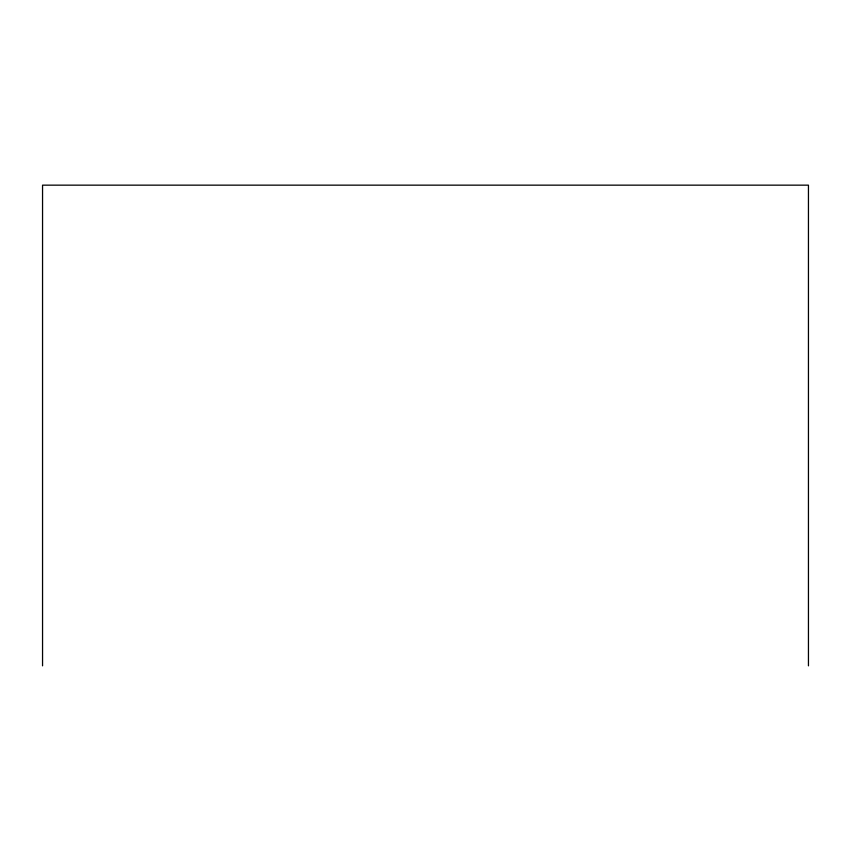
<?xml version="1.0" encoding="UTF-8"?>
<svg xmlns="http://www.w3.org/2000/svg" width="851" height="851" viewBox="0 0 851 851"><rect width="100%" height="100%" fill="white"/><g stroke="black" fill="none" stroke-linecap="round" stroke-linejoin="round"><path stroke-width="1.28" d="M808.45 665.844L808.45 185.156L42.55 185.156L42.55 665.844"/></g></svg>
